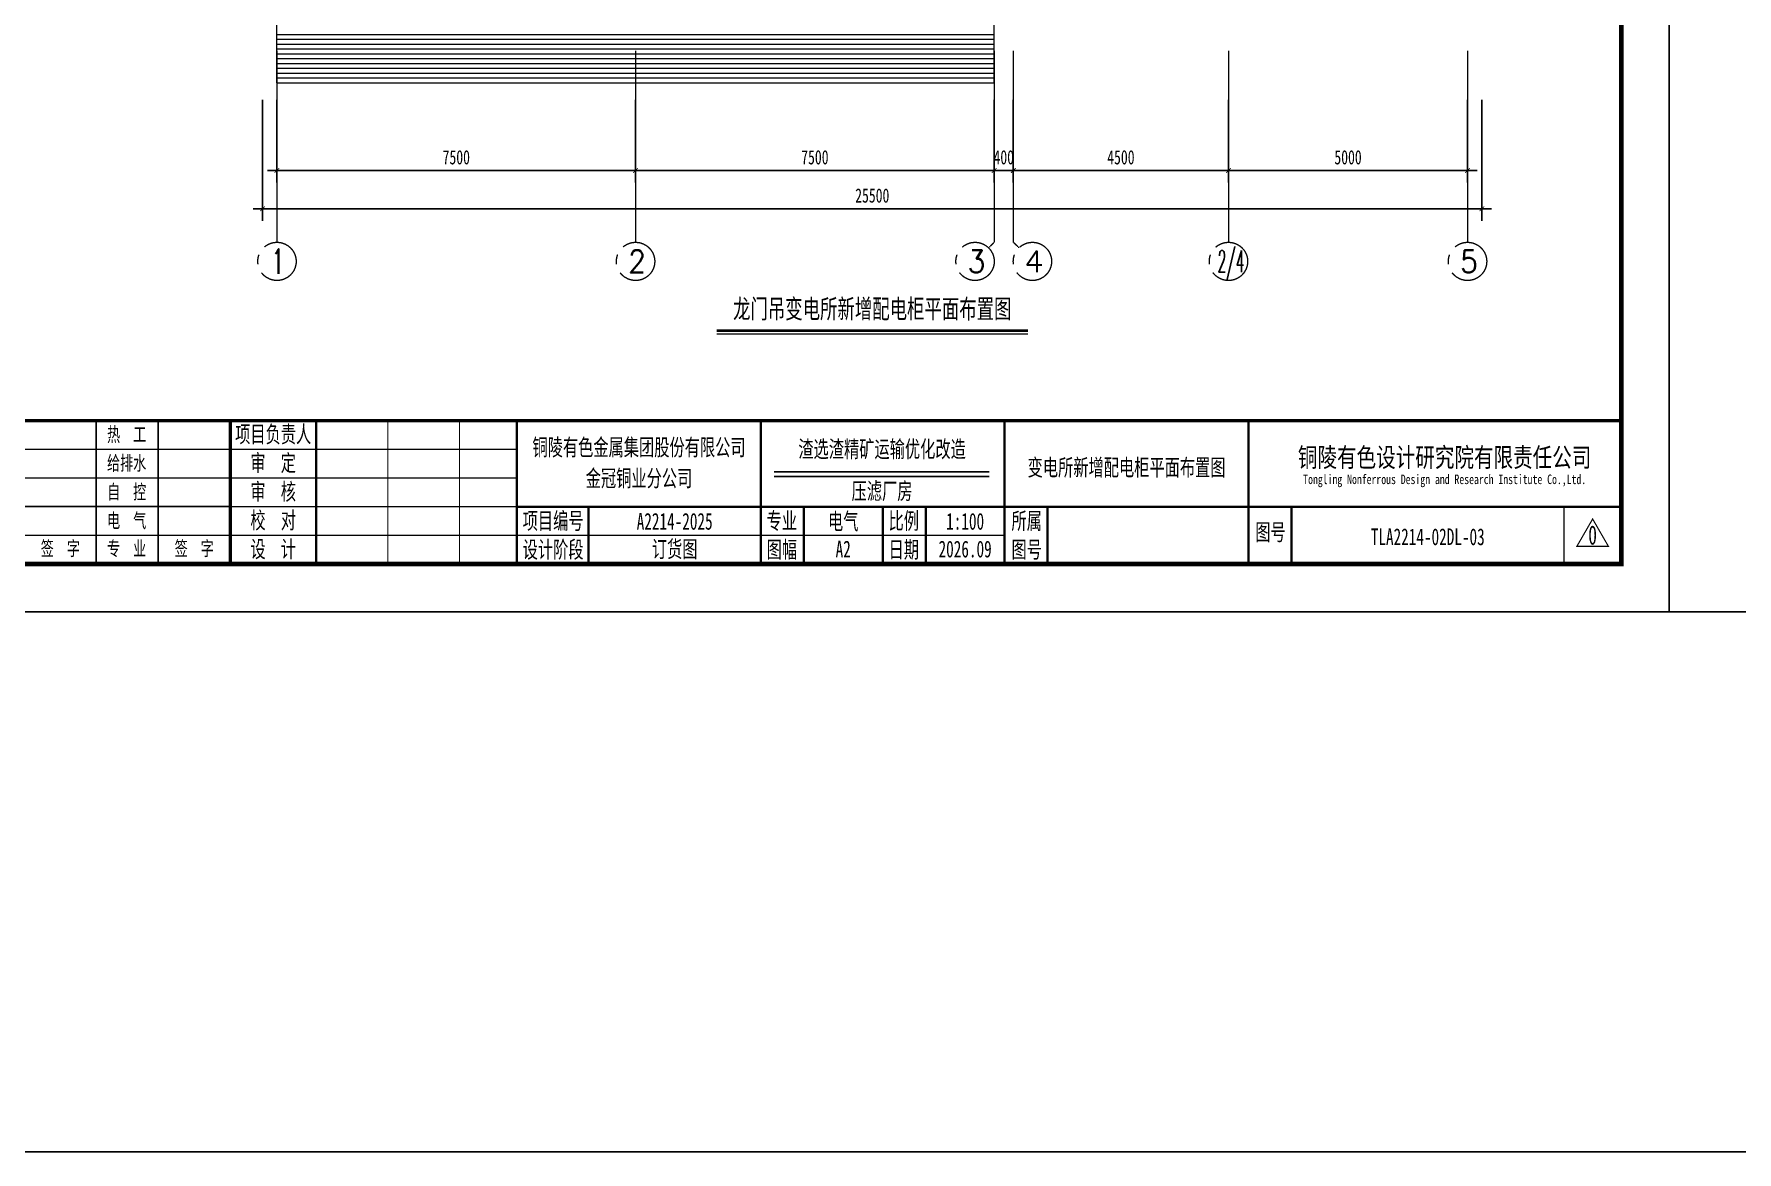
# Model space of a CAD drawing. Header units: millimetres. Extents: x 257344 to 1270023, y 272924 to 540726.
# Drawn here: x 455010 to 490625, y 272924 to 296297 of the extents above; entities that cross this region are included whole.
import ezdxf
from ezdxf.enums import TextEntityAlignment as Align

# ---------------------------------------------------------------- set-up
doc = ezdxf.new("R2010")
doc.units = ezdxf.units.MM
doc.linetypes.add('CENTER', pattern=[2, 1.25, -0.25, 0.25, -0.25])
for name, color, linetype, lineweight in [('AXIS', 253, 'CENTER', 18), ('AXIS_TEXT', 7, 'Continuous', 18), ('CAXA0层', 7, 'Continuous', 25), ('STAIR', 2, 'Continuous', 18), ('SW', 8, 'Continuous', 20)]:
    doc.layers.add(name, color=color, linetype=linetype, lineweight=lineweight)
for name, color, linetype in [('TEXT', 4, 'Continuous'), ('图框', 7, 'Continuous'), ('照明平面设备层', 1, 'Continuous')]:
    doc.layers.add(name, color=color, linetype=linetype)
doc.styles.add('_TCH_AXIS', font='simplex_.ttf')
doc.styles.add('_TCH_DIM_T3', font='', dxfattribs={"width": 0.705882})
doc.styles.add('COMPLEX', font='simplex_.ttf')
doc.styles.add('HZ', font='', dxfattribs={"width": 0.75})
doc.styles.add('标准', font='', dxfattribs={"width": 0.667})
doc.styles.get('_TCH_DIM_T3').set_extended_font_data('宋体')
doc.styles.get('HZ').set_extended_font_data('SimSun')
doc.styles.get('标准').set_extended_font_data('NSimSun')
doc.dimstyles.new('_TCH_ARCH&&100', dxfattribs={"dimtxt": 297.5, "dimasz": 100, "dimexe": 250, "dimexo": 300, "dimgap": 126.25, "dimtad": 1, "dimdec": 4, "dimzin": 0, "dimdsep": 46, "dimtxsty": '_TCH_DIM_T3', "dimblk": 'ARCHTICK', "dimcen": 0.09, "dimdle": 200, "dimazin": 2, "dimtfac": 1, "dimtdec": 4, "dimtix": 1, "dimtmove": 2, "dimatfit": 3, "dimfxl": 1, "dimtolj": 1, "dimarcsym": 0})

# ---------------------------------------------------------------- blocks, each defined once
blk = doc.blocks.new('3')
at = {"layer": 'TEXT', "color": 7, "lineweight": 25, "style": 'HZ', "width": 0.75}
for s, height, p in [('铜陵有色设计研究院有限责任公司', 400, (221501, 249018)), ('Tongling Nonferrous Design and Research Institute Co.,Ltd.', 200, (221613, 248659))]:
    blk.add_text(s, height=height, dxfattribs=at).set_placement(p)
blk = doc.blocks.new('铜陵有色图签02')
at = {"layer": '图框', "color": 7, "linetype": 'Continuous', "lineweight": 25}
for p, q in [((-31901, 3017), (-31901, 16)), ((-30601, 3017), (-30601, 16)), ((-29100, 1201), (-37501, 1201))]:
    blk.add_line(p, q, dxfattribs=at)
at = {"layer": '图框', "linetype": 'Continuous', "lineweight": 50}
blk.add_line((-29100, 3001), (-29100, 0), dxfattribs=at)
at = {"layer": '图框', "color": 7, "linetype": 'Continuous', "lineweight": 35}
for p, q in [((-27300, 3001), (-27300, 1)), ((-21600, 1197), (-21600, -3)), ((-17100, 1200), (-17100, 0)), ((-15450, 0), (-15450, 1200)), ((-14550, 1200), (-14550, 0)), ((-12000, 1201), (-12000, 1)), ((-6900, 1202), (-6900, 2))]:
    blk.add_line(p, q, dxfattribs=at)
at = {"layer": '图框', "lineweight": 25}
blk.add_line((-17723, 1830), (-13223, 1830), dxfattribs=at)
at = {"layer": '图框', "lineweight": 70, "const_width": 70}
blk.add_lwpolyline([(-17980, 3001), (0, 3001), (-38401, 3001)], dxfattribs=at)
at = {"layer": '图框', "color": 7, "linetype": 'Continuous', "lineweight": 25, "const_width": 25}
for points in [[(-25800, 3001), (-25800, 1)], [(-24300, 3001), (-24300, 1)], [(-23100, 2401), (-37501, 2401)], [(-23100, 1801), (-37501, 1801)], [(-23100, 1201), (-29100, 1201)], [(-602, 943), (-932, 371), (-272, 371), (-602, 943)], [(-12900, 600), (-18000, 600), (-37501, 600)]]:
    blk.add_lwpolyline(points, dxfattribs=at)
at = {"layer": '图框', "linetype": 'Continuous', "lineweight": 50, "const_width": 50}
for points in [[(-23100, 3001), (-23100, 1)], [(-18000, 3000), (-18000, 0)]]:
    blk.add_lwpolyline(points, dxfattribs=at)
at = {"layer": '图框', "lineweight": 50, "const_width": 50}
for points in [[(-12900, 3001), (-12900, 1)], [(-7800, 3001), (-7800, 1)], [(0, 3000), (0, 0)], [(-23100, 1200), (0, 1200)]]:
    blk.add_lwpolyline(points, dxfattribs=at)
at = {"layer": '图框', "lineweight": 25, "const_width": 35}
blk.add_lwpolyline([(-17723, 1930), (-13223, 1930)], dxfattribs=at)
at = {"layer": '图框', "color": 7, "linetype": 'Continuous', "lineweight": 35, "const_width": 25}
blk.add_lwpolyline([(-1200, 1201), (-1200, 0)], dxfattribs=at)
at = {"layer": '图框', "linetype": 'Continuous', "lineweight": 70, "const_width": 70}
blk.add_lwpolyline([(-38401, 1), (0, 0)], dxfattribs=at)
at = {"layer": '图框', "lineweight": 25}
blk.add_blockref('3', (-228268, -246986), dxfattribs=at)
at = {"layer": 'TEXT', "color": 7, "lineweight": 25, "style": '标准', "width": 0.667}
for s, height, p in [('热  工', 300, (-31262, 2562)), ('项目负责人', 350, (-28197, 2541)), ('给排水', 300, (-31262, 1962)), ('审  定', 350, (-28197, 1941)), ('自  控', 300, (-31262, 1362)), ('审  核', 350, (-28197, 1341)), ('电  气', 300, (-31262, 761)), ('校  对', 350, (-28197, 741)), ('项目编号', 350, (-22343, 730)), ('专业', 350, (-17559, 730)), ('比例', 350, (-15009, 730)), ('所属', 350, (-12438, 730)), ('图号', 350, (-7339, 495)), ('签  字', 300, (-32649, 177)), ('专  业', 300, (-31262, 177)), ('签  字', 300, (-29849, 177)), ('设  计', 350, (-28197, 139)), ('设计阶段', 350, (-22343, 130)), ('图幅', 350, (-17559, 130)), ('日期', 350, (-15009, 130)), ('图号', 350, (-12438, 130))]:
    blk.add_text(s, height=height, dxfattribs=at).set_placement(p, align=Align.CENTER)
blk = doc.blocks.new('_ArchTick')
at = {"color": 0, "linetype": 'ByBlock', "const_width": 0.15}
blk.add_lwpolyline([(-0.5, -0.5), (0.5, 0.5)], dxfattribs=at)
blk = doc.blocks.new('*D106')
at = {"layer": 'AXIS', "color": 0, "linetype": 'Continuous', "lineweight": -2}
for p, q in [((460091, 294919), (460091, 293194)), ((467591, 294919), (467591, 293194)), ((459891, 293444), (467791, 293444))]:
    blk.add_line(p, q, dxfattribs=at)
at = {"layer": 'Defpoints', "color": 0}
for p in [(460091, 295219), (467591, 295219), (467591, 293444)]:
    blk.add_point(p, dxfattribs=at)
at = {"layer": 'AXIS', "color": 0, "lineweight": -2, "xscale": 100, "yscale": 100, "zscale": 100, "rotation": 180}
blk.add_blockref('_ArchTick', (460091, 293444), dxfattribs=at)
at = {"layer": 'AXIS', "color": 0, "lineweight": -2, "xscale": 100, "yscale": 100, "zscale": 100}
blk.add_blockref('_ArchTick', (467591, 293444), dxfattribs=at)
at = {"layer": 'AXIS', "color": 7, "insert": (463841, 293719), "char_height": 297.5, "attachment_point": 5, "style": '_TCH_DIM_T3'}
blk.add_mtext('\\A1;7500', dxfattribs=at)
blk = doc.blocks.new('*D107')
at = {"layer": 'AXIS', "color": 0, "linetype": 'Continuous', "lineweight": -2}
for p, q in [((467591, 294919), (467591, 293194)), ((475091, 294919), (475091, 293194)), ((467391, 293444), (475291, 293444))]:
    blk.add_line(p, q, dxfattribs=at)
at = {"layer": 'Defpoints', "color": 0}
for p in [(467591, 295219), (475091, 295219), (475091, 293444)]:
    blk.add_point(p, dxfattribs=at)
at = {"layer": 'AXIS', "color": 0, "lineweight": -2, "xscale": 100, "yscale": 100, "zscale": 100, "rotation": 180}
blk.add_blockref('_ArchTick', (467591, 293444), dxfattribs=at)
at = {"layer": 'AXIS', "color": 0, "lineweight": -2, "xscale": 100, "yscale": 100, "zscale": 100}
blk.add_blockref('_ArchTick', (475091, 293444), dxfattribs=at)
at = {"layer": 'AXIS', "color": 7, "insert": (471341, 293719), "char_height": 297.5, "attachment_point": 5, "style": '_TCH_DIM_T3'}
blk.add_mtext('\\A1;7500', dxfattribs=at)
blk = doc.blocks.new('*D108')
at = {"layer": 'AXIS', "color": 0, "linetype": 'Continuous', "lineweight": -2}
for p, q in [((475091, 294919), (475091, 293194)), ((475491, 294919), (475491, 293194)), ((475091, 293444), (474991, 293444)), ((475091, 293444), (475491, 293444)), ((475491, 293444), (475591, 293444))]:
    blk.add_line(p, q, dxfattribs=at)
at = {"layer": 'Defpoints', "color": 0}
for p in [(475091, 295219), (475491, 295219), (475491, 293444)]:
    blk.add_point(p, dxfattribs=at)
at = {"layer": 'AXIS', "color": 0, "lineweight": -2, "xscale": 100, "yscale": 100, "zscale": 100}
blk.add_blockref('_ArchTick', (475091, 293444), dxfattribs=at)
at = {"layer": 'AXIS', "color": 0, "lineweight": -2, "xscale": 100, "yscale": 100, "zscale": 100, "rotation": 180}
blk.add_blockref('_ArchTick', (475491, 293444), dxfattribs=at)
at = {"layer": 'AXIS', "color": 7, "insert": (475291, 293719), "char_height": 297.5, "attachment_point": 5, "style": '_TCH_DIM_T3'}
blk.add_mtext('\\A1;400', dxfattribs=at)
blk = doc.blocks.new('*D109')
at = {"layer": 'AXIS', "color": 0, "linetype": 'Continuous', "lineweight": -2}
for p, q in [((475491, 294919), (475491, 293194)), ((479991, 294919), (479991, 293194)), ((475291, 293444), (480191, 293444))]:
    blk.add_line(p, q, dxfattribs=at)
at = {"layer": 'Defpoints', "color": 0}
for p in [(475491, 295219), (479991, 295219), (479991, 293444)]:
    blk.add_point(p, dxfattribs=at)
at = {"layer": 'AXIS', "color": 0, "lineweight": -2, "xscale": 100, "yscale": 100, "zscale": 100, "rotation": 180}
blk.add_blockref('_ArchTick', (475491, 293444), dxfattribs=at)
at = {"layer": 'AXIS', "color": 0, "lineweight": -2, "xscale": 100, "yscale": 100, "zscale": 100}
blk.add_blockref('_ArchTick', (479991, 293444), dxfattribs=at)
at = {"layer": 'AXIS', "color": 7, "insert": (477741, 293719), "char_height": 297.5, "attachment_point": 5, "style": '_TCH_DIM_T3'}
blk.add_mtext('\\A1;4500', dxfattribs=at)
blk = doc.blocks.new('*D110')
at = {"layer": 'AXIS', "color": 0, "linetype": 'Continuous', "lineweight": -2}
for p, q in [((479991, 294919), (479991, 293194)), ((484991, 294919), (484991, 293194)), ((479791, 293444), (485191, 293444))]:
    blk.add_line(p, q, dxfattribs=at)
at = {"layer": 'Defpoints', "color": 0}
for p in [(479991, 295219), (484991, 295219), (484991, 293444)]:
    blk.add_point(p, dxfattribs=at)
at = {"layer": 'AXIS', "color": 0, "lineweight": -2, "xscale": 100, "yscale": 100, "zscale": 100, "rotation": 180}
blk.add_blockref('_ArchTick', (479991, 293444), dxfattribs=at)
at = {"layer": 'AXIS', "color": 0, "lineweight": -2, "xscale": 100, "yscale": 100, "zscale": 100}
blk.add_blockref('_ArchTick', (484991, 293444), dxfattribs=at)
at = {"layer": 'AXIS', "color": 7, "insert": (482491, 293719), "char_height": 297.5, "attachment_point": 5, "style": '_TCH_DIM_T3'}
blk.add_mtext('\\A1;5000', dxfattribs=at)
blk = doc.blocks.new('*D111')
at = {"layer": 'AXIS', "color": 0, "linetype": 'Continuous', "lineweight": -2}
for p, q in [((459791, 294919), (459791, 292394)), ((485291, 294919), (485291, 292394)), ((459591, 292644), (485491, 292644))]:
    blk.add_line(p, q, dxfattribs=at)
at = {"layer": 'Defpoints', "color": 0}
for p in [(459791, 295219), (485291, 295219), (485291, 292644)]:
    blk.add_point(p, dxfattribs=at)
at = {"layer": 'AXIS', "color": 0, "lineweight": -2, "xscale": 100, "yscale": 100, "zscale": 100, "rotation": 180}
blk.add_blockref('_ArchTick', (459791, 292644), dxfattribs=at)
at = {"layer": 'AXIS', "color": 0, "lineweight": -2, "xscale": 100, "yscale": 100, "zscale": 100}
blk.add_blockref('_ArchTick', (485291, 292644), dxfattribs=at)
at = {"layer": 'AXIS', "color": 7, "insert": (472541, 292919), "char_height": 297.5, "attachment_point": 5, "style": '_TCH_DIM_T3'}
blk.add_mtext('\\A1;25500', dxfattribs=at)
blk = doc.blocks.new('_AXISO')
blk.add_circle((0, 0), 0.5)
at = {"layer": 'AXIS_TEXT', "style": 'COMPLEX', "width": 1.04167}
blk.add_attdef('A', (-0.25, -0.28), '', height=0.56, dxfattribs=at)

msp = doc.modelspace()

# ---------------------------------------------------------------- linework, layer by layer
at = {"color": 3}
msp.add_line((489208.79781, 284214.48919), (499208.79781, 284214.48919), dxfattribs=at)
msp.add_lwpolyline([(267543.57835, 342923.7246), (1270023.47933, 342923.7246), (1270023.47933, 272923.7246), (267543.57835, 272923.7246)], close=True, dxfattribs=at)
at = {"layer": 'AXIS'}
for p, q in [((460090.85668, 295943.51863), (460090.85668, 291943.51863)), ((467590.85668, 295943.51863), (467590.85668, 291943.51863)), ((475090.85668, 295943.51863), (475090.85668, 291943.51863)), ((475490.85668, 295943.51863), (475490.85668, 291943.51863)), ((479990.85668, 295943.51863), (479990.85668, 291943.51863)), ((484990.85668, 295943.51863), (484990.85668, 291943.51863)), ((474973.6994, 291826.36134), (475090.85668, 291943.51863)), ((475608.01397, 291826.36134), (475490.85668, 291943.51863))]:
    msp.add_line(p, q, dxfattribs=at)
at = {"layer": 'CAXA0层', "color": 2, "linetype": 'Continuous', "lineweight": 40}
msp.add_line((469287.71139, 290096.90039), (475794.00197, 290096.90039), dxfattribs=at)
at = {"layer": 'CAXA0层', "color": 2, "linetype": 'Continuous', "lineweight": 0}
msp.add_line((469287.71139, 290031.41746), (475794.00197, 290031.41746), dxfattribs=at)
at = {"layer": 'STAIR', "color": 253}
for p, q in [((460090.85668, 295278.51863), (460090.85668, 297503.51863)), ((475090.85668, 295278.51863), (475090.85668, 297503.51863)), ((460090.85668, 296289.88227), (475090.85668, 296289.88227)), ((460090.85668, 296188.7459), (475090.85668, 296188.7459)), ((460090.85668, 296087.60954), (475090.85668, 296087.60954)), ((460090.85668, 295986.47318), (475090.85668, 295986.47318)), ((460090.85668, 295885.33681), (475090.85668, 295885.33681)), ((460090.85668, 295784.20045), (475090.85668, 295784.20045)), ((460090.85668, 295683.06408), (475090.85668, 295683.06409)), ((460090.85668, 295581.92772), (475090.85668, 295581.92772)), ((460090.85668, 295480.79136), (475090.85668, 295480.79136)), ((460090.85668, 295379.65499), (475090.85668, 295379.65499)), ((460090.85668, 295278.51863), (475090.85668, 295278.51863))]:
    msp.add_line(p, q, dxfattribs=at)
at = {"layer": '图框', "linetype": 'Continuous', "lineweight": 100, "const_width": 100}
msp.add_lwpolyline([(432308.79781, 285214.48919), (488208.79781, 285214.48919), (488208.79781, 325214.48919), (432308.79781, 325214.48919)], close=True, dxfattribs=at)
at = {"layer": '照明平面设备层', "color": 0, "lineweight": -3, "ltscale": 100}
msp.add_lwpolyline([(429808.79781, 326214.48919), (489208.79781, 326214.48919), (489208.79781, 284214.48919), (429808.79781, 284214.48919)], close=True, dxfattribs=at)

# ---------------------------------------------------------------- block references
at = {"layer": 'AXIS'}
ref = msp.add_blockref('_AXISO', (460090.85668, 291543.51863), dxfattribs=dict(at, xscale=800, yscale=800, zscale=800))
ref.add_attrib('A', '1', (459980.55928, 291286.15802), dxfattribs={"layer": 'AXIS_TEXT', "ltscale": 1000, "height": 514.72122, "style": '_TCH_AXIS', "width": 0.59933})
ref = msp.add_blockref('_AXISO', (467590.85668, 291543.51863), dxfattribs=dict(at, xscale=800, yscale=800, zscale=800))
ref.add_attrib('A', '2', (467435.54063, 291310.54455), dxfattribs={"layer": 'AXIS_TEXT', "ltscale": 1000, "height": 465.94816, "style": '_TCH_AXIS', "width": 0.932292})
ref = msp.add_blockref('_AXISO', (474690.85668, 291543.51863), dxfattribs=dict(at, xscale=800, yscale=800, zscale=800))
ref.add_attrib('A', '3', (474535.54063, 291310.54455), dxfattribs={"layer": 'AXIS_TEXT', "ltscale": 1000, "height": 465.94816, "style": '_TCH_AXIS', "width": 0.932292})
ref = msp.add_blockref('_AXISO', (475890.85668, 291543.51863), dxfattribs=dict(at, xscale=800, yscale=800, zscale=800))
ref.add_attrib('A', '4', (475721.16458, 291320.79775), dxfattribs={"layer": 'AXIS_TEXT', "ltscale": 1000, "height": 445.44176, "style": '_TCH_AXIS', "width": 1.06548})
ref = msp.add_blockref('_AXISO', (479990.85668, 291543.51863), dxfattribs=dict(at, xscale=800, yscale=800, zscale=800))
ref.add_attrib('A', '2/4', (479764.58251, 291317.24446), dxfattribs={"layer": 'AXIS_TEXT', "ltscale": 1000, "height": 452.54834, "style": '_TCH_AXIS', "width": 0.466146})
ref = msp.add_blockref('_AXISO', (484990.85668, 291543.51863), dxfattribs=dict(at, xscale=800, yscale=800, zscale=800))
ref.add_attrib('A', '5', (484835.54063, 291310.54455), dxfattribs={"layer": 'AXIS_TEXT', "ltscale": 1000, "height": 465.94816, "style": '_TCH_AXIS', "width": 0.932292})
at = {"layer": '图框', "lineweight": 25}
msp.add_blockref('铜陵有色图签02', (488208.79781, 285214.48919), dxfattribs=at)

# ---------------------------------------------------------------- texts
at = {"layer": 'SW', "color": 2, "linetype": 'Continuous', "lineweight": 25, "style": '标准', "width": 0.667}
msp.add_text('龙门吊变电所新增配电柜平面布置图', height=400, dxfattribs=at).set_placement((472540.85668, 290351.91442), align=Align.CENTER)
at = {"layer": 'SW', "color": 4, "linetype": 'Continuous', "lineweight": 25, "style": '标准', "width": 0.667}
for s, height, p in [('铜陵有色金属集团股份有限公司', 350, (467662.65097, 287482.57509)), ('渣选渣精矿运输优化改造', 350, (472745.64971, 287445.46883)), ('变电所新增配电柜平面布置图', 350, (477859.70922, 287061.40214)), ('金冠铜业分公司', 350, (467662.65097, 286834.90485)), ('压滤厂房', 350, (472745.64971, 286568.80084)), ('A2214-2025', 350, (468408.22153, 285934.16922)), ('电气', 350, (471932.97432, 285934.16922)), ('1:100', 350, (474482.97432, 285934.16922)), ('0', 400, (487606.57029, 285622.44956)), ('A2', 350, (471932.97432, 285354.46716)), ('2026.09', 350, (474482.97432, 285354.46716)), ('TLA2214-02DL-03', 350, (484158.11222, 285610.95975))]:
    msp.add_text(s, height=height, dxfattribs=at).set_placement(p, align=Align.CENTER)
at = {"layer": 'SW', "color": 1, "linetype": 'Continuous', "lineweight": 25, "style": '标准', "width": 0.667}
msp.add_text('订货图', height=350, dxfattribs=at).set_placement((468408.22153, 285354.46716), align=Align.CENTER)

# ---------------------------------------------------------------- dimensions: what is measured, and where the dimension line sits
at = {"layer": 'AXIS'}
for base, p1, p2, text, picture, middle in [((485290.85668, 292643.51863), (459790.85668, 295218.51863), (485290.85668, 295218.51863), '25500', '*D111', (472540.85668, 292918.51863)), ((467590.85668, 293443.51863), (460090.85668, 295218.51863), (467590.85668, 295218.51863), '7500', '*D106', (463840.85668, 293718.51863)), ((475090.85668, 293443.51863), (467590.85668, 295218.51863), (475090.85668, 295218.51863), '7500', '*D107', (471340.85668, 293718.51863)), ((475490.85668, 293443.51863), (475090.85668, 295218.51863), (475490.85668, 295218.51863), '400', '*D108', (475290.85668, 293718.51863)), ((479990.85668, 293443.51863), (475490.85668, 295218.51863), (479990.85668, 295218.51863), '4500', '*D109', (477740.85668, 293718.51863)), ((484990.85668, 293443.51863), (479990.85668, 295218.51863), (484990.85668, 295218.51863), '5000', '*D110', (482490.85668, 293718.51863))]:
    dim = msp.add_linear_dim(base=base, p1=p1, p2=p2, text=text, dimstyle='_TCH_ARCH&&100', override={"dimsah": 1, "dimtzin": 0}, dxfattribs=at)
    dim.commit()
    dim.dimension.update_dxf_attribs({"geometry": picture, "text_midpoint": middle})

doc.saveas('drawing.dxf')
